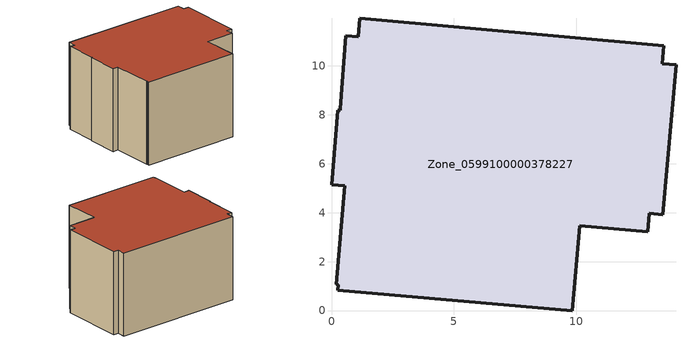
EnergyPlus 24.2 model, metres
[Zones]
Zone_0599100000378227
 floor ground (C_G): 0.26,8.19 0.36,8.18 0.36,8.25 0.58,11.23 1.09,11.17 1.15,11.93 13.58,10.83 13.52,10.08 14.07,10.03 13.53,3.92 12.99,3.97 12.93,3.22 10.13,3.47 9.84,0 0.26,0.84 0.27,1.06 0.19,1.07 0.53,5.09 0,5.14 z0
 wall outside (C_F): 13.52,10.08 13.58,10.83 1.15,11.93 1.09,11.17 0.58,11.23 0.36,8.25 0.36,8.18 0.26,8.19 0,5.14 0.53,5.09 0.19,1.07 0.27,1.06 0.26,0.84 9.84,0 10.13,3.47 12.93,3.22 12.99,3.97 13.53,3.92 14.07,10.03 13.52,10.08 z0:8.12
 roof outside (C_R): 0.36,8.18 0.26,8.19 0,5.14 0.53,5.09 0.19,1.07 0.27,1.06 0.26,0.84 9.84,0 10.13,3.47 12.93,3.22 12.99,3.97 13.53,3.92 14.07,10.03 13.52,10.08 13.58,10.83 1.15,11.93 1.09,11.17 0.58,11.23 0.36,8.25 z8.12
[BUILDING]
Pand.0599100000378227: North Axis=0; Terrain=City; Loads Convergence Tolerance Value=0.04; Temperature Convergence Tolerance Value=0.4; Solar Distribution=FullExterior; Maximum Number of Warmup Days=25; Minimum Number of Warmup Days=1
[Site:Location]
Rotterdam.The.Hague.AP_ZH_NLD Design_Conditions: Latitude=51.96; Longitude=4.45; Time Zone=1; Elevation=-4.5
[SITE:GROUNDTEMPERATURE:BUILDINGSURFACE]
18, 18, 18, 18, 18, 18, 18, 18, 18, 18, 18, 18
[MATERIAL] Thermal Absorptance=0.9; Solar Absorptance=0.7; Visible Absorptance=0.7
Name | Roughness | Thickness | Conductivity | Density | Specific Heat
G.D.1992-2005 | MediumSmooth | 0.15 | 0.06 | 540 | 1210
F.D.1992-2005 | Rough | 0.3 | 0.12 | 1920 | 840
R.D.1992-2005 | MediumRough | 0.2 | 0.08 | 1500 | 1000
[CONSTRUCTION]
C_G: G.D.1992-2005
C_F: F.D.1992-2005
C_R: R.D.1992-2005
[ZONE]
Zone_0599100000378227: Type=1; Multiplier=1; Ceiling Height=Autocalculate; Volume=Autocalculate; Floor Area=autocalculate; Part of Total Floor Area=Yes
[ZONEINFILTRATION:DESIGNFLOWRATE]
Infil_Zone_0599100000378227: Zone or ZoneList or Space or SpaceList=Zone_0599100000378227; Schedule=AlwaysOn; Design Flow Rate Calculation Method=Flow/Area; Flow Rate per Floor Area=0.0021; Constant Term Coefficient=1; Temperature Term Coefficient=0; Velocity Term Coefficient=0; Velocity Squared Term Coefficient=0
[HVACTEMPLATE:ZONE:IDEALLOADSAIRSYSTEM]
Zone_0599100000378227: Maximum Heating Supply Air Temperature=50; Minimum Cooling Supply Air Temperature=13; Maximum Heating Supply Air Humidity Ratio=0.0156; Minimum Cooling Supply Air Humidity Ratio=0.0077; Heating Limit=NoLimit; Cooling Limit=NoLimit; Dehumidification Control Type=ConstantSensibleHeatRatio; Cooling Sensible Heat Ratio=0.7; Dehumidification Setpoint=60; Humidification Control Type=None; Humidification Setpoint=30; Outdoor Air Method=None; Outdoor Air Flow Rate per Person=0.00944; Outdoor Air Flow Rate per Zone Floor Area=0; Outdoor Air Flow Rate per Zone=0; Demand Controlled Ventilation Type=None; Outdoor Air Economizer Type=NoEconomizer; Heat Recovery Type=None; Sensible Heat Recovery Effectiveness=0.7; Latent Heat Recovery Effectiveness=0.65
[ZONECONTROL:THERMOSTAT]
ThermostatControl_Zone_0599100000378227: Zone or ZoneList=Zone_0599100000378227; Control Type Schedule=DualSetpointControlType; Control 1=Thermostat_Zone_0599100000378227; Temperature Difference Between Cutout And Setpoint=0
[THERMOSTATSETPOINT:DUALSETPOINT]
Thermostat_Zone_0599100000378227: Heating Setpoint Temperature Schedule=HeatingSetpoint_Zone_0599100000378227; Cooling Setpoint Temperature Schedule=CoolingSetpoint_Zone_0599100000378227
[SCHEDULE:COMPACT]
HeatingSetpoint_Zone_0599100000378227: Through: 12/31, For: AllDays, Until: 24:00, 21
CoolingSetpoint_Zone_0599100000378227: Through: 12/31, For: AllDays, Until: 24:00, 24
DualSetpointControlType: Through: 12/31, For: AllDays, Until: 24:00, 4
AlwaysOn: Through: 12/31, For: AllDays, Until: 24:00, 1
